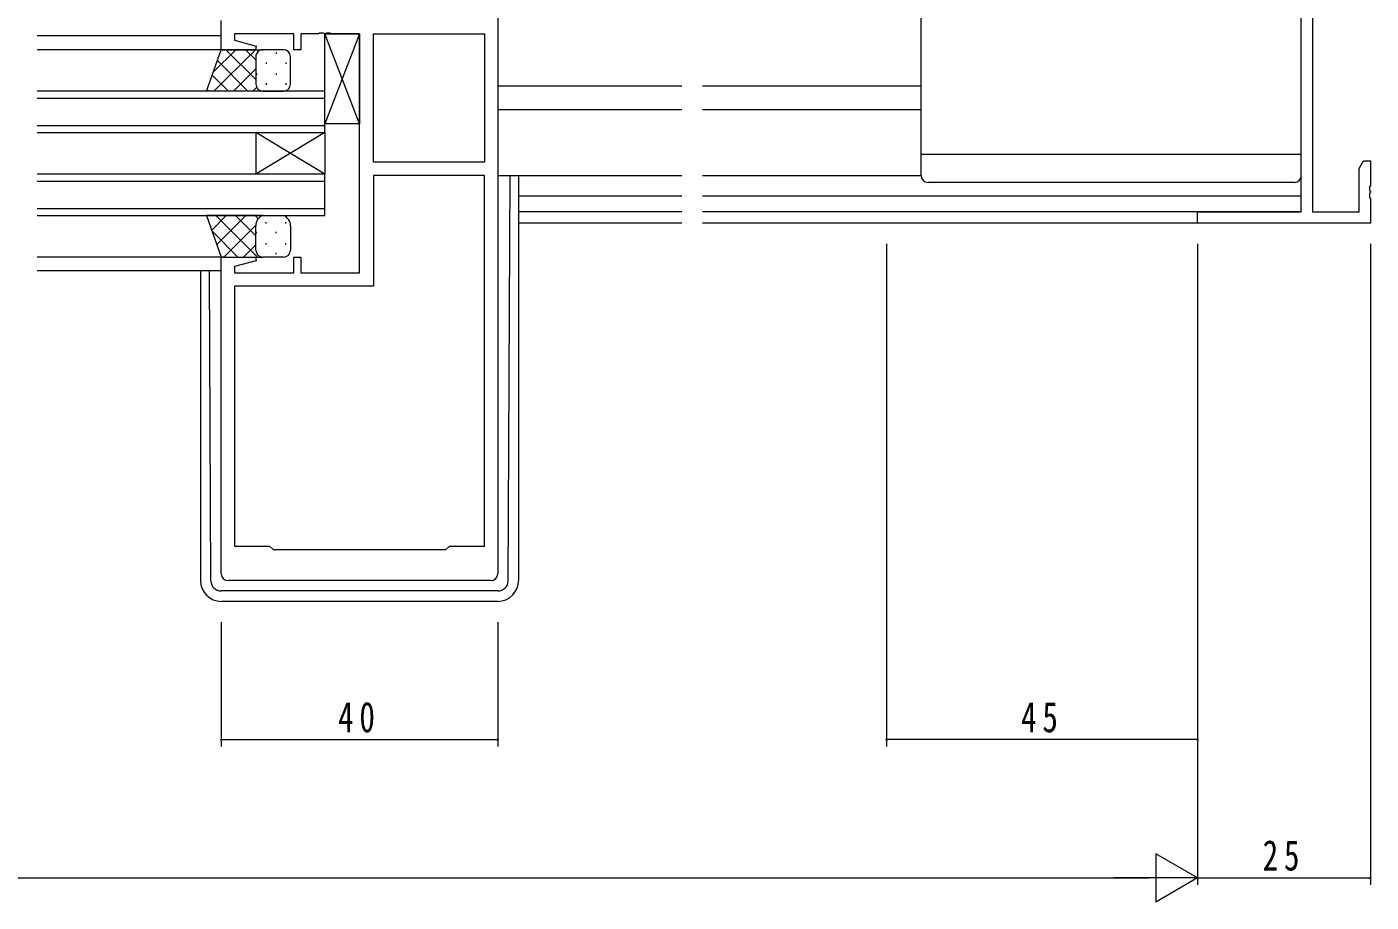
# Model space of a CAD drawing. Units: millimetres, scale not verified. Extents: x -567 to 567, y -403 to 403.
# Drawn here: x 222.9 to 417.4, y -41.6 to 84.9 of the extents above; entities that cross this region are included whole.
import ezdxf

# ---------------------------------------------------------------- set-up
doc = ezdxf.new("R2010")
doc.units = ezdxf.units.MM
doc.header["$LTSCALE"] = 2
for name, color, linetype, lineweight in [('0-3_YKK_11', 7, 'Continuous', 18), ('0-4_YKK_12', 2, 'Continuous', 18), ('0-6_YKK_13', 4, 'Continuous', 18), ('0-7_YKK_D', 6, 'Continuous', 18)]:
    doc.layers.add(name, color=color, linetype=linetype, lineweight=lineweight)
doc.styles.add('ＭＳ ゴシック', font='')
doc.styles.get('ＭＳ ゴシック').set_extended_font_data('MS Gothic')

msp = doc.modelspace()

# ---------------------------------------------------------------- linework, layer by layer
at = {"layer": '0-3_YKK_11'}
for p, q in [((408.904, 124.918), (408.904, 58.178)), ((291.024, 90.748), (291.024, 5.848)), ((407.274, 58.178), (407.274, 88.548)), ((251.024, 81.648), (251.024, 85.848)), ((261.524, 83.918), (252.954, 83.918)), ((252.954, 83.918), (252.954, 83.001)), ((261.524, 81.648), (261.524, 83.918)), ((262.524, 83.918), (262.524, 81.648)), ((265.066, 83.918), (262.524, 83.918)), ((265.249, 84.038), (265.066, 83.918)), ((265.799, 84.038), (265.249, 84.038)), ((265.982, 83.918), (265.799, 84.038)), ((266.066, 83.918), (265.982, 83.918)), ((266.249, 84.038), (266.066, 83.918)), ((266.799, 84.038), (266.249, 84.038)), ((266.982, 83.918), (266.799, 84.038)), ((271.024, 83.918), (266.982, 83.918)), ((271.024, 49.378), (271.024, 83.918)), ((273.024, 83.918), (289.094, 83.918)), ((273.024, 65.378), (273.024, 83.918)), ((273.024, 65.378), (273.024, 83.918)), ((289.094, 83.918), (289.094, 65.378)), ((252.954, 83.001), (256.053, 82.171)), ((256.053, 82.171), (255.985, 81.648)), ((255.985, 81.648), (251.024, 81.648)), ((262.524, 81.648), (261.524, 81.648)), ((289.094, 65.378), (273.024, 65.378)), ((415.644, 64.457), (416.274, 65.548)), ((415.644, 58.178), (415.644, 64.457)), ((416.274, 65.548), (417.274, 65.548)), ((417.274, 65.548), (417.274, 62.007)), ((289.094, 63.448), (273.024, 63.448)), ((273.024, 63.448), (273.024, 47.448)), ((289.094, 9.848), (289.094, 63.448)), ((289.094, 9.848), (289.094, 63.448)), ((417.274, 62.007), (417.154, 61.823)), ((417.154, 61.823), (417.154, 61.273)), ((417.154, 61.273), (417.274, 61.09)), ((417.274, 61.007), (417.154, 60.823)), ((417.154, 60.823), (417.154, 60.273)), ((417.274, 61.09), (417.274, 61.007)), ((417.154, 60.273), (417.274, 60.09)), ((417.274, 60.09), (417.274, 56.548)), ((392.274, 58.178), (407.274, 58.178)), ((392.274, 56.548), (392.274, 58.178)), ((417.274, 56.548), (392.274, 56.548)), ((408.904, 58.178), (415.644, 58.178)), ((251.024, 51.648), (255.985, 51.648)), ((251.024, 5.848), (251.024, 51.648)), ((256.053, 51.126), (252.954, 50.295)), ((255.985, 51.648), (256.053, 51.126)), ((261.524, 51.648), (262.524, 51.648)), ((261.524, 49.378), (261.524, 51.648)), ((262.524, 51.648), (262.524, 49.378)), ((252.954, 50.295), (252.954, 49.378)), ((252.954, 49.378), (261.524, 49.378)), ((262.524, 49.378), (271.024, 49.378)), ((273.024, 47.448), (252.954, 47.448)), ((252.954, 47.448), (252.954, 9.848)), ((252.954, 9.848), (258.024, 9.848)), ((258.024, 9.848), (258.524, 9.348)), ((283.524, 9.348), (284.024, 9.848)), ((284.024, 9.848), (289.094, 9.848)), ((258.524, 9.348), (283.524, 9.348)), ((290.024, 4.848), (252.024, 4.848))]:
    msp.add_line(p, q, dxfattribs=at)
for centre, start, end in [((252.024, 5.848), 180.00001, 269.99999), ((290.024, 5.848), 270.00001, 359.99999)]:
    msp.add_arc(centre, 1, start, end, dxfattribs=at)
at = {"layer": '0-4_YKK_12'}
for p, q in [((251.024, 83.648), (224.399, 83.648)), ((251.269, 81.648), (224.399, 81.648)), ((317.649, 76.348), (291.024, 76.348)), ((352.274, 76.348), (320.649, 76.348)), ((266.024, 75.648), (224.399, 75.648)), ((224.399, 74.648), (266.024, 74.648)), ((266.024, 69.648), (266.024, 75.648)), ((317.649, 72.948), (291.024, 72.948)), ((352.274, 72.948), (320.649, 72.948)), ((266.024, 70.648), (224.399, 70.648)), ((224.399, 69.648), (266.024, 69.648)), ((256.024, 69.648), (256.024, 63.648)), ((266.024, 63.648), (256.024, 69.648)), ((266.024, 69.648), (256.024, 63.648)), ((266.024, 69.648), (266.024, 63.648)), ((266.024, 63.648), (224.399, 63.648)), ((224.399, 62.648), (266.024, 62.648)), ((266.024, 57.648), (266.024, 63.648)), ((317.649, 60.448), (294.023, 60.448)), ((407.274, 60.448), (320.649, 60.448)), ((266.024, 58.648), (224.399, 58.648)), ((224.399, 57.648), (266.024, 57.648)), ((317.649, 58.178), (294.023, 58.178)), ((317.649, 56.548), (294.023, 56.548)), ((406.974, 58.178), (320.649, 58.178)), ((392.574, 56.548), (320.649, 56.548)), ((251.524, 51.648), (224.399, 51.648)), ((251.024, 49.648), (224.399, 49.648))]:
    msp.add_line(p, q, dxfattribs=at)
at = {"layer": '0-6_YKK_13'}
for p, q in [((352.274, 63.448), (352.274, 86.948)), ((407.274, 63.448), (407.274, 86.948)), ((266.024, 83.918), (271.024, 83.918)), ((266.024, 70.918), (266.024, 83.918)), ((271.024, 83.918), (266.024, 70.918)), ((271.024, 70.918), (266.024, 83.918)), ((271.024, 83.918), (271.024, 70.918)), ((248.881, 75.648), (251.024, 81.648)), ((249.858, 78.384), (253.123, 81.648)), ((249.951, 75.648), (255.951, 81.648)), ((254.874, 75.648), (250.458, 80.064)), ((251.024, 81.648), (257.024, 81.648)), ((256.024, 77.327), (251.703, 81.648)), ((256.024, 80.155), (254.531, 81.648)), ((256.024, 80.648), (256.024, 76.648)), ((260.024, 81.648), (257.024, 81.648)), ((257.529, 79.813), (257.529, 79.613)), ((258.944, 81.228), (258.944, 81.028)), ((260.359, 79.813), (260.359, 79.613)), ((261.024, 76.648), (261.024, 80.648)), ((252.046, 75.648), (249.714, 77.98)), ((252.779, 75.648), (256.024, 78.893)), ((256.114, 78.198), (256.114, 77.998)), ((258.944, 78.198), (258.944, 77.998)), ((249.218, 75.648), (248.97, 75.896)), ((255.608, 75.648), (256.14, 76.181)), ((257.529, 76.783), (257.529, 76.583)), ((260.359, 76.783), (260.359, 76.583)), ((257.024, 75.648), (248.881, 75.648)), ((257.024, 75.648), (260.024, 75.648)), ((271.024, 70.918), (266.024, 70.918)), ((407.274, 66.488), (352.274, 66.488)), ((291.024, 63.448), (317.649, 63.448)), ((292.531, 4.844), (292.815, 63.448)), ((294.024, 63.448), (294.024, 4.851)), ((320.649, 63.448), (352.274, 63.448)), ((406.274, 62.448), (353.274, 62.448)), ((257.024, 57.648), (248.881, 57.648)), ((248.881, 57.648), (251.024, 51.648)), ((248.892, 57.618), (248.922, 57.648)), ((249.636, 55.534), (251.75, 57.648)), ((256.247, 51.648), (250.247, 57.648)), ((250.38, 53.45), (254.578, 57.648)), ((256.024, 54.7), (253.075, 57.648)), ((256.37, 57.182), (255.904, 57.648)), ((257.024, 57.648), (260.024, 57.648)), ((257.529, 56.513), (257.529, 56.713)), ((260.359, 56.513), (260.359, 56.713)), ((253.419, 51.648), (249.694, 55.373)), ((251.407, 51.648), (256.024, 56.265)), ((256.024, 52.648), (256.024, 56.148)), ((256.114, 55.098), (256.114, 55.298)), ((258.944, 55.098), (258.944, 55.298)), ((261.024, 56.148), (261.024, 52.648)), ((254.235, 51.648), (256.024, 53.437)), ((257.529, 53.483), (257.529, 53.683)), ((260.359, 53.483), (260.359, 53.683)), ((251.024, 51.648), (257.024, 51.648)), ((256.114, 52.234), (256.114, 52.268)), ((260.024, 51.648), (257.024, 51.648)), ((258.944, 52.068), (258.944, 52.268)), ((248.024, 49.648), (248.024, 4.851)), ((249.517, 4.844), (249.3, 49.648)), ((291.031, 3.351), (251.017, 3.351)), ((291.024, 1.851), (251.024, 1.851))]:
    msp.add_line(p, q, dxfattribs=at)
for centre, radius, start, end in [((257.024, 80.648), 1, 90.0001, 180.0001), ((260.024, 80.648), 1, 0.0001, 90.0001), ((257.024, 76.648), 1, 180.0001, 270.0001), ((260.024, 76.648), 1, 270.0001, 0.0001), ((353.274, 63.448), 1, 180, 270), ((406.274, 63.448), 1, 270, 0), ((257.556, 56.21), 1.534, 110.30864, 182.31157), ((259.492, 56.21), 1.534, 357.6883, 69.69119), ((257.024, 52.648), 1, 179.9999, 269.9999), ((260.024, 52.648), 1, 269.9999, 359.9999), ((251.024, 4.851), 3, 180, 270), ((251.017, 4.851), 1.5, 180.27724, 270), ((291.024, 4.851), 3, 270, 0), ((291.031, 4.851), 1.5, 270, 359.72276)]:
    msp.add_arc(centre, radius, start, end, dxfattribs=at)
at = {"layer": '0-7_YKK_D'}
for p, q in [((347.274, 53.548), (347.274, -19.149)), ((392.274, 53.548), (392.274, -39.149)), ((392.274, 53.548), (392.274, -19.149)), ((392.274, 53.548), (392.274, -39.149)), ((417.274, 53.548), (417.274, -39.149)), ((251.024, -1.149), (251.024, -19.149)), ((291.024, -1.149), (291.024, -19.149)), ((251.024, -18.149), (291.024, -18.149)), ((392.274, -18.149), (347.274, -18.149)), ((-100.726, -38.149), (385.274, -38.149)), ((392.274, -38.149), (380.15, -38.149)), ((392.274, -38.149), (386.212, -41.649)), ((392.274, -38.149), (417.274, -38.149))]:
    msp.add_line(p, q, dxfattribs=at)
msp.add_lwpolyline([(392.274, -38.149), (386.212, -34.649), (386.212, -41.649)], dxfattribs=at)
for centre, start, end in [((251.024, -18.149), 0, 180), ((251.024, -18.149), 180, 0), ((291.024, -18.149), 0, 180), ((291.024, -18.149), 180, 0), ((347.274, -18.149), 0, 180), ((347.274, -18.149), 180, 0), ((392.274, -18.149), 0, 180), ((392.274, -18.149), 180, 0), ((417.274, -38.149), 0, 180), ((417.274, -38.149), 180, 0)]:
    msp.add_arc(centre, 0.106, start, end, dxfattribs=at)

# ---------------------------------------------------------------- texts
at = {"layer": '0-7_YKK_D', "color": 7, "char_height": 4.399, "attachment_point": 7, "style": 'ＭＳ ゴシック'}
for s, insert in [('\\T1.37;\\W0.75;40', (267.93, -17.149)), ('\\T1.37;\\W0.75;45', (366.741, -17.149)), ('\\T1.37;\\W0.75;25', (401.692, -37.149))]:
    msp.add_mtext(s, dxfattribs=dict(at, insert=insert))

doc.saveas('drawing.dxf')
